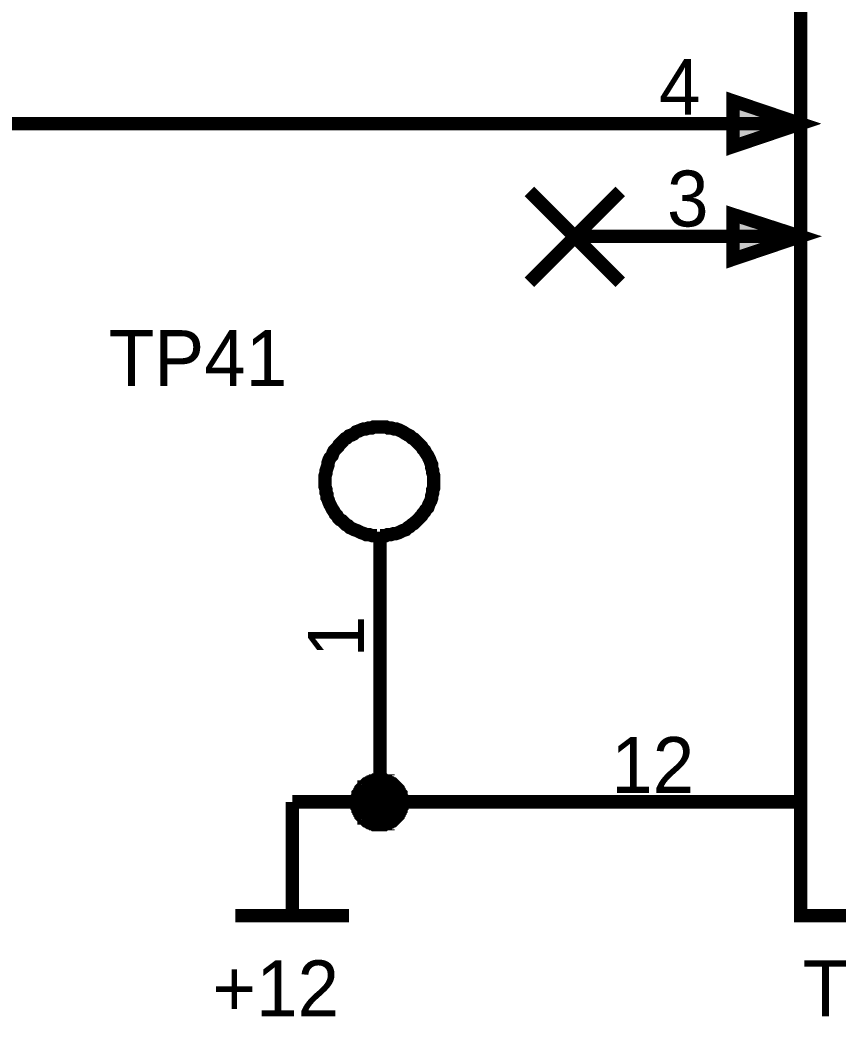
# Model space of a CAD drawing. Header units: millimetres. Extents: x 0 to 800, y 0 to 567.
# Drawn here: x 244.75 to 263.14, y 99.79 to 122.19 of the extents above; entities that cross this region are included whole.
import ezdxf

# ---------------------------------------------------------------- set-up
doc = ezdxf.new("R2010")
doc.units = ezdxf.units.MM
doc.layers.add('Sheet', color=255, linetype='Continuous')

msp = doc.modelspace()

# ---------------------------------------------------------------- linework, layer by layer
at = {"layer": 'Sheet'}
for points, const_width in [([(262.295, 137.64), (282.633, 137.64), (282.633, 102.071), (262.295, 102.071), (262.295, 137.64)], 0.3), ([(262.295, 137.64), (262.295, 102.071), (282.633, 102.071), (282.633, 137.64), (262.295, 137.64), (262.295, 137.64)], 0.0991), ([(260.772, 120.371), (262.295, 119.856), (260.772, 119.341), (260.772, 120.371)], 0.3), ([(260.772, 120.371), (262.295, 119.856), (260.772, 119.341), (260.772, 120.371)], 0.0991), ([(260.772, 117.818), (262.295, 117.325), (260.772, 116.81), (260.772, 117.818)], 0.3), ([(260.772, 117.818), (262.295, 117.325), (260.772, 116.81), (260.772, 117.818)], 0.0991)]:
    msp.add_lwpolyline(points, close=True, dxfattribs=dict(at, const_width=const_width))
for points, const_width in [([(223.522, 119.945), (234.609, 119.945), (234.609, 119.856), (257.233, 119.856)], 0.3), ([(262.295, 119.856), (257.233, 119.856)], 0.3), ([(256.202, 116.294), (258.241, 118.333)], 0.3), ([(256.202, 118.333), (258.241, 116.294)], 0.3), ([(262.295, 117.325), (257.233, 117.325)], 0.3), ([(252.842, 113.047), (252.775, 113.047), (252.708, 113.047), (252.663, 113.024), (252.596, 113.024), (252.529, 113.002), (252.484, 113.002), (252.417, 112.979), (252.372, 112.957), (252.305, 112.935), (252.26, 112.89), (252.215, 112.867), (252.148, 112.845), (252.103, 112.8), (252.058, 112.778), (252.014, 112.733), (251.969, 112.688), (251.924, 112.643), (251.902, 112.599), (251.857, 112.554), (251.812, 112.509), (251.79, 112.464), (251.767, 112.397), (251.722, 112.352), (251.7, 112.307), (251.678, 112.24), (251.678, 112.195), (251.655, 112.128), (251.633, 112.061), (251.633, 112.016), (251.61, 111.949), (251.61, 111.882), (251.61, 111.815)], 0.3), ([(254.052, 111.815), (254.052, 111.882), (254.052, 111.949), (254.03, 112.016), (254.03, 112.061), (254.007, 112.128), (254.007, 112.195), (253.985, 112.24), (253.962, 112.307), (253.94, 112.352), (253.918, 112.397), (253.873, 112.464), (253.85, 112.509), (253.806, 112.554), (253.783, 112.599), (253.738, 112.643), (253.694, 112.688), (253.649, 112.733), (253.604, 112.778), (253.559, 112.8), (253.514, 112.845), (253.47, 112.867), (253.425, 112.89), (253.358, 112.935), (253.313, 112.957), (253.268, 112.979), (253.201, 113.002), (253.156, 113.002), (253.089, 113.024), (253.022, 113.024), (252.977, 113.047), (252.91, 113.047), (252.842, 113.047)], 0.3), ([(251.61, 111.815), (251.61, 111.747), (251.61, 111.703), (251.633, 111.635), (251.633, 111.568), (251.655, 111.523), (251.655, 111.456), (251.678, 111.411), (251.7, 111.344), (251.722, 111.299), (251.745, 111.255), (251.767, 111.21), (251.812, 111.143), (251.834, 111.098), (251.879, 111.053), (251.902, 111.008), (251.946, 110.963), (251.991, 110.941), (252.036, 110.896), (252.081, 110.851), (252.126, 110.829), (252.17, 110.784), (252.215, 110.762), (252.26, 110.74), (252.327, 110.717), (252.372, 110.695), (252.417, 110.672), (252.484, 110.65), (252.529, 110.628), (252.596, 110.628), (252.663, 110.605), (252.708, 110.605), (252.775, 110.605)], 0.3), ([(252.842, 110.605), (252.91, 110.605), (252.977, 110.605), (253.022, 110.628), (253.089, 110.628), (253.156, 110.65), (253.201, 110.65), (253.268, 110.672), (253.313, 110.695), (253.358, 110.717), (253.425, 110.74), (253.47, 110.784), (253.514, 110.807), (253.559, 110.851), (253.604, 110.874), (253.649, 110.919), (253.694, 110.963), (253.738, 111.008), (253.783, 111.053), (253.806, 111.098), (253.85, 111.143), (253.873, 111.187), (253.918, 111.232), (253.94, 111.299), (253.962, 111.344), (253.985, 111.389), (254.007, 111.456), (254.007, 111.501), (254.03, 111.568), (254.03, 111.635), (254.052, 111.68), (254.052, 111.747), (254.052, 111.815)], 0.3), ([(252.842, 110.695), (252.842, 107.178)], 0.3), ([(252.842, 107.178), (252.842, 104.625)], 0.3), ([(252.327, 104.625), (252.327, 104.647), (252.327, 104.669), (252.327, 104.692), (252.327, 104.714), (252.35, 104.737), (252.35, 104.759), (252.35, 104.804), (252.372, 104.826), (252.372, 104.826), (252.394, 104.849), (252.394, 104.871), (252.417, 104.893), (252.417, 104.916), (252.439, 104.938), (252.462, 104.961), (252.484, 104.961), (252.484, 104.983), (252.506, 105.005), (252.529, 105.028), (252.551, 105.028), (252.574, 105.05), (252.596, 105.05), (252.618, 105.073), (252.641, 105.073), (252.663, 105.095), (252.686, 105.095), (252.708, 105.095), (252.73, 105.117), (252.753, 105.117), (252.798, 105.117), (252.82, 105.117), (252.842, 105.117)], 0.3), ([(252.327, 104.625), (252.327, 104.647), (252.327, 104.669), (252.327, 104.692), (252.327, 104.714), (252.35, 104.737), (252.35, 104.759), (252.35, 104.804), (252.372, 104.826), (252.372, 104.826), (252.394, 104.849), (252.394, 104.871), (252.417, 104.893), (252.417, 104.916), (252.439, 104.938), (252.462, 104.961), (252.484, 104.961), (252.484, 104.983), (252.506, 105.005), (252.529, 105.028), (252.551, 105.028), (252.574, 105.05), (252.596, 105.05), (252.618, 105.073), (252.641, 105.073), (252.663, 105.095), (252.686, 105.095), (252.708, 105.095), (252.73, 105.117), (252.753, 105.117), (252.798, 105.117), (252.82, 105.117), (252.842, 105.117)], 0.3), ([(252.327, 104.625), (252.327, 104.647), (252.327, 104.669), (252.327, 104.692), (252.327, 104.714), (252.35, 104.737), (252.35, 104.759), (252.35, 104.804), (252.372, 104.826), (252.372, 104.826), (252.394, 104.849), (252.394, 104.871), (252.417, 104.893), (252.417, 104.916), (252.439, 104.938), (252.462, 104.961), (252.484, 104.961), (252.484, 104.983), (252.506, 105.005), (252.529, 105.028), (252.551, 105.028), (252.574, 105.05), (252.596, 105.05), (252.618, 105.073), (252.641, 105.073), (252.663, 105.095), (252.686, 105.095), (252.708, 105.095), (252.73, 105.117), (252.753, 105.117), (252.798, 105.117), (252.82, 105.117), (252.842, 105.117)], 0.3), ([(252.327, 104.625), (252.327, 104.647), (252.327, 104.669), (252.327, 104.692), (252.327, 104.714), (252.35, 104.737), (252.35, 104.759), (252.35, 104.804), (252.372, 104.826), (252.372, 104.826), (252.394, 104.849), (252.394, 104.871), (252.417, 104.893), (252.417, 104.916), (252.439, 104.938), (252.462, 104.961), (252.484, 104.961), (252.484, 104.983), (252.506, 105.005), (252.529, 105.028), (252.551, 105.028), (252.574, 105.05), (252.596, 105.05), (252.618, 105.073), (252.641, 105.073), (252.663, 105.095), (252.686, 105.095), (252.708, 105.095), (252.73, 105.117), (252.753, 105.117), (252.798, 105.117), (252.82, 105.117), (252.842, 105.117)], 0.3), ([(252.842, 105.117), (252.842, 105.117)], 0.3), ([(252.842, 105.117), (252.865, 105.117), (252.887, 105.117), (252.91, 105.117), (252.932, 105.117), (252.954, 105.095), (252.977, 105.095), (253.022, 105.095), (253.022, 105.073), (253.044, 105.073), (253.066, 105.05), (253.089, 105.05), (253.111, 105.028), (253.134, 105.028), (253.156, 105.005), (253.178, 104.983), (253.201, 104.961), (253.201, 104.961), (253.223, 104.938), (253.246, 104.916), (253.246, 104.893), (253.268, 104.871), (253.268, 104.849), (253.29, 104.826), (253.29, 104.826), (253.313, 104.804), (253.313, 104.759), (253.313, 104.737), (253.335, 104.714), (253.335, 104.692), (253.335, 104.669), (253.335, 104.647), (253.335, 104.625)], 0.3), ([(252.842, 105.117), (252.842, 105.117)], 0.3), ([(252.842, 105.117), (252.865, 105.117), (252.887, 105.117), (252.91, 105.117), (252.932, 105.117), (252.954, 105.095), (252.977, 105.095), (253.022, 105.095), (253.022, 105.073), (253.044, 105.073), (253.066, 105.05), (253.089, 105.05), (253.111, 105.028), (253.134, 105.028), (253.156, 105.005), (253.178, 104.983), (253.201, 104.961), (253.201, 104.961), (253.223, 104.938), (253.246, 104.916), (253.246, 104.893), (253.268, 104.871), (253.268, 104.849), (253.29, 104.826), (253.29, 104.826), (253.313, 104.804), (253.313, 104.759), (253.313, 104.737), (253.335, 104.714), (253.335, 104.692), (253.335, 104.669), (253.335, 104.647), (253.335, 104.625)], 0.3), ([(252.842, 105.117), (252.842, 105.117)], 0.3), ([(252.842, 105.117), (252.865, 105.117), (252.887, 105.117), (252.91, 105.117), (252.932, 105.117), (252.954, 105.095), (252.977, 105.095), (253.022, 105.095), (253.022, 105.073), (253.044, 105.073), (253.066, 105.05), (253.089, 105.05), (253.111, 105.028), (253.134, 105.028), (253.156, 105.005), (253.178, 104.983), (253.201, 104.961), (253.201, 104.961), (253.223, 104.938), (253.246, 104.916), (253.246, 104.893), (253.268, 104.871), (253.268, 104.849), (253.29, 104.826), (253.29, 104.826), (253.313, 104.804), (253.313, 104.759), (253.313, 104.737), (253.335, 104.714), (253.335, 104.692), (253.335, 104.669), (253.335, 104.647), (253.335, 104.625)], 0.3), ([(252.842, 105.117), (252.842, 105.117)], 0.3), ([(252.842, 105.117), (252.865, 105.117), (252.887, 105.117), (252.91, 105.117), (252.932, 105.117), (252.954, 105.095), (252.977, 105.095), (253.022, 105.095), (253.022, 105.073), (253.044, 105.073), (253.066, 105.05), (253.089, 105.05), (253.111, 105.028), (253.134, 105.028), (253.156, 105.005), (253.178, 104.983), (253.201, 104.961), (253.201, 104.961), (253.223, 104.938), (253.246, 104.916), (253.246, 104.893), (253.268, 104.871), (253.268, 104.849), (253.29, 104.826), (253.29, 104.826), (253.313, 104.804), (253.313, 104.759), (253.313, 104.737), (253.335, 104.714), (253.335, 104.692), (253.335, 104.669), (253.335, 104.647), (253.335, 104.625)], 0.3), ([(252.327, 104.625), (252.327, 104.647), (252.327, 104.669), (252.327, 104.692), (252.327, 104.714), (252.35, 104.737), (252.35, 104.759), (252.35, 104.804), (252.372, 104.826), (252.372, 104.826), (252.394, 104.849), (252.394, 104.871), (252.417, 104.893), (252.417, 104.916), (252.439, 104.938), (252.462, 104.961), (252.484, 104.961), (252.484, 104.983), (252.506, 105.005), (252.529, 105.028), (252.551, 105.028), (252.574, 105.05), (252.596, 105.05), (252.618, 105.073), (252.641, 105.073), (252.663, 105.095), (252.686, 105.095), (252.708, 105.095), (252.73, 105.117), (252.753, 105.117), (252.798, 105.117), (252.82, 105.117), (252.842, 105.117)], 0.0991), ([(252.327, 104.625), (252.327, 104.647), (252.327, 104.669), (252.327, 104.692), (252.327, 104.714), (252.35, 104.737), (252.35, 104.759), (252.35, 104.804), (252.372, 104.826), (252.372, 104.826), (252.394, 104.849), (252.394, 104.871), (252.417, 104.893), (252.417, 104.916), (252.439, 104.938), (252.462, 104.961), (252.484, 104.961), (252.484, 104.983), (252.506, 105.005), (252.529, 105.028), (252.551, 105.028), (252.574, 105.05), (252.596, 105.05), (252.618, 105.073), (252.641, 105.073), (252.663, 105.095), (252.686, 105.095), (252.708, 105.095), (252.73, 105.117), (252.753, 105.117), (252.798, 105.117), (252.82, 105.117), (252.842, 105.117)], 0.0991), ([(252.327, 104.625), (252.327, 104.647), (252.327, 104.669), (252.327, 104.692), (252.327, 104.714), (252.35, 104.737), (252.35, 104.759), (252.35, 104.804), (252.372, 104.826), (252.372, 104.826), (252.394, 104.849), (252.394, 104.871), (252.417, 104.893), (252.417, 104.916), (252.439, 104.938), (252.462, 104.961), (252.484, 104.961), (252.484, 104.983), (252.506, 105.005), (252.529, 105.028), (252.551, 105.028), (252.574, 105.05), (252.596, 105.05), (252.618, 105.073), (252.641, 105.073), (252.663, 105.095), (252.686, 105.095), (252.708, 105.095), (252.73, 105.117), (252.753, 105.117), (252.798, 105.117), (252.82, 105.117), (252.842, 105.117)], 0.0991), ([(252.327, 104.625), (252.327, 104.647), (252.327, 104.669), (252.327, 104.692), (252.327, 104.714), (252.35, 104.737), (252.35, 104.759), (252.35, 104.804), (252.372, 104.826), (252.372, 104.826), (252.394, 104.849), (252.394, 104.871), (252.417, 104.893), (252.417, 104.916), (252.439, 104.938), (252.462, 104.961), (252.484, 104.961), (252.484, 104.983), (252.506, 105.005), (252.529, 105.028), (252.551, 105.028), (252.574, 105.05), (252.596, 105.05), (252.618, 105.073), (252.641, 105.073), (252.663, 105.095), (252.686, 105.095), (252.708, 105.095), (252.73, 105.117), (252.753, 105.117), (252.798, 105.117), (252.82, 105.117), (252.842, 105.117)], 0.0991), ([(252.842, 105.117), (252.842, 105.117)], 0.0991), ([(252.842, 105.117), (252.865, 105.117), (252.887, 105.117), (252.91, 105.117), (252.932, 105.117), (252.954, 105.095), (252.977, 105.095), (253.022, 105.095), (253.022, 105.073), (253.044, 105.073), (253.066, 105.05), (253.089, 105.05), (253.111, 105.028), (253.134, 105.028), (253.156, 105.005), (253.178, 104.983), (253.201, 104.961), (253.201, 104.961), (253.223, 104.938), (253.246, 104.916), (253.246, 104.893), (253.268, 104.871), (253.268, 104.849), (253.29, 104.826), (253.29, 104.826), (253.313, 104.804), (253.313, 104.759), (253.313, 104.737), (253.335, 104.714), (253.335, 104.692), (253.335, 104.669), (253.335, 104.647), (253.335, 104.625)], 0.0991), ([(252.842, 105.117), (252.842, 105.117)], 0.0991), ([(252.842, 105.117), (252.865, 105.117), (252.887, 105.117), (252.91, 105.117), (252.932, 105.117), (252.954, 105.095), (252.977, 105.095), (253.022, 105.095), (253.022, 105.073), (253.044, 105.073), (253.066, 105.05), (253.089, 105.05), (253.111, 105.028), (253.134, 105.028), (253.156, 105.005), (253.178, 104.983), (253.201, 104.961), (253.201, 104.961), (253.223, 104.938), (253.246, 104.916), (253.246, 104.893), (253.268, 104.871), (253.268, 104.849), (253.29, 104.826), (253.29, 104.826), (253.313, 104.804), (253.313, 104.759), (253.313, 104.737), (253.335, 104.714), (253.335, 104.692), (253.335, 104.669), (253.335, 104.647), (253.335, 104.625)], 0.0991), ([(252.842, 105.117), (252.842, 105.117)], 0.0991), ([(252.842, 105.117), (252.865, 105.117), (252.887, 105.117), (252.91, 105.117), (252.932, 105.117), (252.954, 105.095), (252.977, 105.095), (253.022, 105.095), (253.022, 105.073), (253.044, 105.073), (253.066, 105.05), (253.089, 105.05), (253.111, 105.028), (253.134, 105.028), (253.156, 105.005), (253.178, 104.983), (253.201, 104.961), (253.201, 104.961), (253.223, 104.938), (253.246, 104.916), (253.246, 104.893), (253.268, 104.871), (253.268, 104.849), (253.29, 104.826), (253.29, 104.826), (253.313, 104.804), (253.313, 104.759), (253.313, 104.737), (253.335, 104.714), (253.335, 104.692), (253.335, 104.669), (253.335, 104.647), (253.335, 104.625)], 0.0991), ([(252.842, 105.117), (252.842, 105.117)], 0.0991), ([(252.842, 105.117), (252.865, 105.117), (252.887, 105.117), (252.91, 105.117), (252.932, 105.117), (252.954, 105.095), (252.977, 105.095), (253.022, 105.095), (253.022, 105.073), (253.044, 105.073), (253.066, 105.05), (253.089, 105.05), (253.111, 105.028), (253.134, 105.028), (253.156, 105.005), (253.178, 104.983), (253.201, 104.961), (253.201, 104.961), (253.223, 104.938), (253.246, 104.916), (253.246, 104.893), (253.268, 104.871), (253.268, 104.849), (253.29, 104.826), (253.29, 104.826), (253.313, 104.804), (253.313, 104.759), (253.313, 104.737), (253.335, 104.714), (253.335, 104.692), (253.335, 104.669), (253.335, 104.647), (253.335, 104.625)], 0.0991), ([(250.871, 104.625), (250.871, 102.071)], 0.3), ([(250.871, 104.625), (252.842, 104.625), (257.233, 104.625)], 0.3), ([(252.842, 104.109), (252.82, 104.109), (252.798, 104.109), (252.753, 104.109), (252.73, 104.109), (252.708, 104.132), (252.686, 104.132), (252.663, 104.132), (252.641, 104.154), (252.618, 104.154), (252.596, 104.177), (252.574, 104.177), (252.551, 104.199), (252.529, 104.199), (252.506, 104.221), (252.484, 104.244), (252.484, 104.266), (252.462, 104.266), (252.439, 104.289), (252.417, 104.311), (252.417, 104.333), (252.394, 104.356), (252.394, 104.378), (252.372, 104.401), (252.372, 104.423), (252.35, 104.445), (252.35, 104.468), (252.35, 104.49), (252.327, 104.513), (252.327, 104.535), (252.327, 104.58), (252.327, 104.602), (252.327, 104.625)], 0.3), ([(252.327, 104.625), (252.327, 104.625)], 0.3), ([(252.842, 104.109), (252.82, 104.109), (252.798, 104.109), (252.753, 104.109), (252.73, 104.109), (252.708, 104.132), (252.686, 104.132), (252.663, 104.132), (252.641, 104.154), (252.618, 104.154), (252.596, 104.177), (252.574, 104.177), (252.551, 104.199), (252.529, 104.199), (252.506, 104.221), (252.484, 104.244), (252.484, 104.266), (252.462, 104.266), (252.439, 104.289), (252.417, 104.311), (252.417, 104.333), (252.394, 104.356), (252.394, 104.378), (252.372, 104.401), (252.372, 104.423), (252.35, 104.445), (252.35, 104.468), (252.35, 104.49), (252.327, 104.513), (252.327, 104.535), (252.327, 104.58), (252.327, 104.602), (252.327, 104.625)], 0.3), ([(252.327, 104.625), (252.327, 104.625)], 0.3), ([(252.842, 104.109), (252.82, 104.109), (252.798, 104.109), (252.753, 104.109), (252.73, 104.109), (252.708, 104.132), (252.686, 104.132), (252.663, 104.132), (252.641, 104.154), (252.618, 104.154), (252.596, 104.177), (252.574, 104.177), (252.551, 104.199), (252.529, 104.199), (252.506, 104.221), (252.484, 104.244), (252.484, 104.266), (252.462, 104.266), (252.439, 104.289), (252.417, 104.311), (252.417, 104.333), (252.394, 104.356), (252.394, 104.378), (252.372, 104.401), (252.372, 104.423), (252.35, 104.445), (252.35, 104.468), (252.35, 104.49), (252.327, 104.513), (252.327, 104.535), (252.327, 104.58), (252.327, 104.602), (252.327, 104.625)], 0.3), ([(252.327, 104.625), (252.327, 104.625)], 0.3), ([(252.842, 104.109), (252.82, 104.109), (252.798, 104.109), (252.753, 104.109), (252.73, 104.109), (252.708, 104.132), (252.686, 104.132), (252.663, 104.132), (252.641, 104.154), (252.618, 104.154), (252.596, 104.177), (252.574, 104.177), (252.551, 104.199), (252.529, 104.199), (252.506, 104.221), (252.484, 104.244), (252.484, 104.266), (252.462, 104.266), (252.439, 104.289), (252.417, 104.311), (252.417, 104.333), (252.394, 104.356), (252.394, 104.378), (252.372, 104.401), (252.372, 104.423), (252.35, 104.445), (252.35, 104.468), (252.35, 104.49), (252.327, 104.513), (252.327, 104.535), (252.327, 104.58), (252.327, 104.602), (252.327, 104.625)], 0.3), ([(252.327, 104.625), (252.327, 104.625)], 0.3), ([(252.842, 104.109), (252.82, 104.109), (252.798, 104.109), (252.753, 104.109), (252.73, 104.109), (252.708, 104.132), (252.686, 104.132), (252.663, 104.132), (252.641, 104.154), (252.618, 104.154), (252.596, 104.177), (252.574, 104.177), (252.551, 104.199), (252.529, 104.199), (252.506, 104.221), (252.484, 104.244), (252.484, 104.266), (252.462, 104.266), (252.439, 104.289), (252.417, 104.311), (252.417, 104.333), (252.394, 104.356), (252.394, 104.378), (252.372, 104.401), (252.372, 104.423), (252.35, 104.445), (252.35, 104.468), (252.35, 104.49), (252.327, 104.513), (252.327, 104.535), (252.327, 104.58), (252.327, 104.602), (252.327, 104.625)], 0.0991), ([(252.327, 104.625), (252.327, 104.625)], 0.0991), ([(252.842, 104.109), (252.82, 104.109), (252.798, 104.109), (252.753, 104.109), (252.73, 104.109), (252.708, 104.132), (252.686, 104.132), (252.663, 104.132), (252.641, 104.154), (252.618, 104.154), (252.596, 104.177), (252.574, 104.177), (252.551, 104.199), (252.529, 104.199), (252.506, 104.221), (252.484, 104.244), (252.484, 104.266), (252.462, 104.266), (252.439, 104.289), (252.417, 104.311), (252.417, 104.333), (252.394, 104.356), (252.394, 104.378), (252.372, 104.401), (252.372, 104.423), (252.35, 104.445), (252.35, 104.468), (252.35, 104.49), (252.327, 104.513), (252.327, 104.535), (252.327, 104.58), (252.327, 104.602), (252.327, 104.625)], 0.0991), ([(252.327, 104.625), (252.327, 104.625)], 0.0991), ([(252.842, 104.109), (252.82, 104.109), (252.798, 104.109), (252.753, 104.109), (252.73, 104.109), (252.708, 104.132), (252.686, 104.132), (252.663, 104.132), (252.641, 104.154), (252.618, 104.154), (252.596, 104.177), (252.574, 104.177), (252.551, 104.199), (252.529, 104.199), (252.506, 104.221), (252.484, 104.244), (252.484, 104.266), (252.462, 104.266), (252.439, 104.289), (252.417, 104.311), (252.417, 104.333), (252.394, 104.356), (252.394, 104.378), (252.372, 104.401), (252.372, 104.423), (252.35, 104.445), (252.35, 104.468), (252.35, 104.49), (252.327, 104.513), (252.327, 104.535), (252.327, 104.58), (252.327, 104.602), (252.327, 104.625)], 0.0991), ([(252.327, 104.625), (252.327, 104.625)], 0.0991), ([(252.842, 104.109), (252.82, 104.109), (252.798, 104.109), (252.753, 104.109), (252.73, 104.109), (252.708, 104.132), (252.686, 104.132), (252.663, 104.132), (252.641, 104.154), (252.618, 104.154), (252.596, 104.177), (252.574, 104.177), (252.551, 104.199), (252.529, 104.199), (252.506, 104.221), (252.484, 104.244), (252.484, 104.266), (252.462, 104.266), (252.439, 104.289), (252.417, 104.311), (252.417, 104.333), (252.394, 104.356), (252.394, 104.378), (252.372, 104.401), (252.372, 104.423), (252.35, 104.445), (252.35, 104.468), (252.35, 104.49), (252.327, 104.513), (252.327, 104.535), (252.327, 104.58), (252.327, 104.602), (252.327, 104.625)], 0.0991), ([(252.327, 104.625), (252.327, 104.625)], 0.0991), ([(253.335, 104.625), (253.335, 104.602), (253.335, 104.58), (253.335, 104.535), (253.335, 104.513), (253.313, 104.49), (253.313, 104.468), (253.313, 104.445), (253.29, 104.423), (253.29, 104.401), (253.268, 104.378), (253.268, 104.356), (253.246, 104.333), (253.246, 104.311), (253.223, 104.289), (253.201, 104.266), (253.201, 104.266), (253.178, 104.244), (253.156, 104.221), (253.134, 104.199), (253.111, 104.199), (253.089, 104.177), (253.066, 104.177), (253.044, 104.154), (253.022, 104.154), (253.022, 104.132), (252.977, 104.132), (252.954, 104.132), (252.932, 104.109), (252.91, 104.109), (252.887, 104.109), (252.865, 104.109), (252.842, 104.109)], 0.3), ([(253.335, 104.625), (253.335, 104.602), (253.335, 104.58), (253.335, 104.535), (253.335, 104.513), (253.313, 104.49), (253.313, 104.468), (253.313, 104.445), (253.29, 104.423), (253.29, 104.401), (253.268, 104.378), (253.268, 104.356), (253.246, 104.333), (253.246, 104.311), (253.223, 104.289), (253.201, 104.266), (253.201, 104.266), (253.178, 104.244), (253.156, 104.221), (253.134, 104.199), (253.111, 104.199), (253.089, 104.177), (253.066, 104.177), (253.044, 104.154), (253.022, 104.154), (253.022, 104.132), (252.977, 104.132), (252.954, 104.132), (252.932, 104.109), (252.91, 104.109), (252.887, 104.109), (252.865, 104.109), (252.842, 104.109)], 0.3), ([(253.335, 104.625), (253.335, 104.602), (253.335, 104.58), (253.335, 104.535), (253.335, 104.513), (253.313, 104.49), (253.313, 104.468), (253.313, 104.445), (253.29, 104.423), (253.29, 104.401), (253.268, 104.378), (253.268, 104.356), (253.246, 104.333), (253.246, 104.311), (253.223, 104.289), (253.201, 104.266), (253.201, 104.266), (253.178, 104.244), (253.156, 104.221), (253.134, 104.199), (253.111, 104.199), (253.089, 104.177), (253.066, 104.177), (253.044, 104.154), (253.022, 104.154), (253.022, 104.132), (252.977, 104.132), (252.954, 104.132), (252.932, 104.109), (252.91, 104.109), (252.887, 104.109), (252.865, 104.109), (252.842, 104.109)], 0.3), ([(253.335, 104.625), (253.335, 104.602), (253.335, 104.58), (253.335, 104.535), (253.335, 104.513), (253.313, 104.49), (253.313, 104.468), (253.313, 104.445), (253.29, 104.423), (253.29, 104.401), (253.268, 104.378), (253.268, 104.356), (253.246, 104.333), (253.246, 104.311), (253.223, 104.289), (253.201, 104.266), (253.201, 104.266), (253.178, 104.244), (253.156, 104.221), (253.134, 104.199), (253.111, 104.199), (253.089, 104.177), (253.066, 104.177), (253.044, 104.154), (253.022, 104.154), (253.022, 104.132), (252.977, 104.132), (252.954, 104.132), (252.932, 104.109), (252.91, 104.109), (252.887, 104.109), (252.865, 104.109), (252.842, 104.109)], 0.3), ([(253.335, 104.625), (253.335, 104.602), (253.335, 104.58), (253.335, 104.535), (253.335, 104.513), (253.313, 104.49), (253.313, 104.468), (253.313, 104.445), (253.29, 104.423), (253.29, 104.401), (253.268, 104.378), (253.268, 104.356), (253.246, 104.333), (253.246, 104.311), (253.223, 104.289), (253.201, 104.266), (253.201, 104.266), (253.178, 104.244), (253.156, 104.221), (253.134, 104.199), (253.111, 104.199), (253.089, 104.177), (253.066, 104.177), (253.044, 104.154), (253.022, 104.154), (253.022, 104.132), (252.977, 104.132), (252.954, 104.132), (252.932, 104.109), (252.91, 104.109), (252.887, 104.109), (252.865, 104.109), (252.842, 104.109)], 0.0991), ([(253.335, 104.625), (253.335, 104.602), (253.335, 104.58), (253.335, 104.535), (253.335, 104.513), (253.313, 104.49), (253.313, 104.468), (253.313, 104.445), (253.29, 104.423), (253.29, 104.401), (253.268, 104.378), (253.268, 104.356), (253.246, 104.333), (253.246, 104.311), (253.223, 104.289), (253.201, 104.266), (253.201, 104.266), (253.178, 104.244), (253.156, 104.221), (253.134, 104.199), (253.111, 104.199), (253.089, 104.177), (253.066, 104.177), (253.044, 104.154), (253.022, 104.154), (253.022, 104.132), (252.977, 104.132), (252.954, 104.132), (252.932, 104.109), (252.91, 104.109), (252.887, 104.109), (252.865, 104.109), (252.842, 104.109)], 0.0991), ([(253.335, 104.625), (253.335, 104.602), (253.335, 104.58), (253.335, 104.535), (253.335, 104.513), (253.313, 104.49), (253.313, 104.468), (253.313, 104.445), (253.29, 104.423), (253.29, 104.401), (253.268, 104.378), (253.268, 104.356), (253.246, 104.333), (253.246, 104.311), (253.223, 104.289), (253.201, 104.266), (253.201, 104.266), (253.178, 104.244), (253.156, 104.221), (253.134, 104.199), (253.111, 104.199), (253.089, 104.177), (253.066, 104.177), (253.044, 104.154), (253.022, 104.154), (253.022, 104.132), (252.977, 104.132), (252.954, 104.132), (252.932, 104.109), (252.91, 104.109), (252.887, 104.109), (252.865, 104.109), (252.842, 104.109)], 0.0991), ([(253.335, 104.625), (253.335, 104.602), (253.335, 104.58), (253.335, 104.535), (253.335, 104.513), (253.313, 104.49), (253.313, 104.468), (253.313, 104.445), (253.29, 104.423), (253.29, 104.401), (253.268, 104.378), (253.268, 104.356), (253.246, 104.333), (253.246, 104.311), (253.223, 104.289), (253.201, 104.266), (253.201, 104.266), (253.178, 104.244), (253.156, 104.221), (253.134, 104.199), (253.111, 104.199), (253.089, 104.177), (253.066, 104.177), (253.044, 104.154), (253.022, 104.154), (253.022, 104.132), (252.977, 104.132), (252.954, 104.132), (252.932, 104.109), (252.91, 104.109), (252.887, 104.109), (252.865, 104.109), (252.842, 104.109)], 0.0991), ([(253.335, 104.625), (253.335, 104.625), (253.335, 104.625), (253.335, 104.625), (253.335, 104.625), (253.335, 104.625), (253.335, 104.625), (253.335, 104.625), (253.335, 104.625), (253.335, 104.625), (253.335, 104.625), (253.335, 104.625), (253.335, 104.625), (253.335, 104.625), (253.335, 104.625), (253.335, 104.625), (253.335, 104.625), (253.335, 104.625), (253.335, 104.625), (253.335, 104.625), (253.335, 104.625), (253.335, 104.625), (253.335, 104.625), (253.335, 104.625), (253.335, 104.625), (253.335, 104.625), (253.335, 104.625), (253.335, 104.625), (253.335, 104.625), (253.335, 104.625), (253.335, 104.625), (253.335, 104.625), (253.335, 104.625)], 0.3), ([(253.335, 104.625), (253.335, 104.625)], 0.3), ([(253.335, 104.625), (253.335, 104.625), (253.335, 104.625), (253.335, 104.625), (253.335, 104.625), (253.335, 104.625), (253.335, 104.625), (253.335, 104.625), (253.335, 104.625), (253.335, 104.625), (253.335, 104.625), (253.335, 104.625), (253.335, 104.625), (253.335, 104.625), (253.335, 104.625), (253.335, 104.625), (253.335, 104.625), (253.335, 104.625), (253.335, 104.625), (253.335, 104.625), (253.335, 104.625), (253.335, 104.625), (253.335, 104.625), (253.335, 104.625), (253.335, 104.625), (253.335, 104.625), (253.335, 104.625), (253.335, 104.625), (253.335, 104.625), (253.335, 104.625), (253.335, 104.625), (253.335, 104.625), (253.335, 104.625)], 0.3), ([(253.335, 104.625), (253.335, 104.625)], 0.3), ([(253.335, 104.625), (253.335, 104.625), (253.335, 104.625), (253.335, 104.625), (253.335, 104.625), (253.335, 104.625), (253.335, 104.625), (253.335, 104.625), (253.335, 104.625), (253.335, 104.625), (253.335, 104.625), (253.335, 104.625), (253.335, 104.625), (253.335, 104.625), (253.335, 104.625), (253.335, 104.625), (253.335, 104.625), (253.335, 104.625), (253.335, 104.625), (253.335, 104.625), (253.335, 104.625), (253.335, 104.625), (253.335, 104.625), (253.335, 104.625), (253.335, 104.625), (253.335, 104.625), (253.335, 104.625), (253.335, 104.625), (253.335, 104.625), (253.335, 104.625), (253.335, 104.625), (253.335, 104.625), (253.335, 104.625)], 0.3), ([(253.335, 104.625), (253.335, 104.625)], 0.3), ([(253.335, 104.625), (253.335, 104.625), (253.335, 104.625), (253.335, 104.625), (253.335, 104.625), (253.335, 104.625), (253.335, 104.625), (253.335, 104.625), (253.335, 104.625), (253.335, 104.625), (253.335, 104.625), (253.335, 104.625), (253.335, 104.625), (253.335, 104.625), (253.335, 104.625), (253.335, 104.625), (253.335, 104.625), (253.335, 104.625), (253.335, 104.625), (253.335, 104.625), (253.335, 104.625), (253.335, 104.625), (253.335, 104.625), (253.335, 104.625), (253.335, 104.625), (253.335, 104.625), (253.335, 104.625), (253.335, 104.625), (253.335, 104.625), (253.335, 104.625), (253.335, 104.625), (253.335, 104.625), (253.335, 104.625)], 0.3), ([(253.335, 104.625), (253.335, 104.625)], 0.3), ([(253.335, 104.625), (253.335, 104.625), (253.335, 104.625), (253.335, 104.625), (253.335, 104.625), (253.335, 104.625), (253.335, 104.625), (253.335, 104.625), (253.335, 104.625), (253.335, 104.625), (253.335, 104.625), (253.335, 104.625), (253.335, 104.625), (253.335, 104.625), (253.335, 104.625), (253.335, 104.625), (253.335, 104.625), (253.335, 104.625), (253.335, 104.625), (253.335, 104.625), (253.335, 104.625), (253.335, 104.625), (253.335, 104.625), (253.335, 104.625), (253.335, 104.625), (253.335, 104.625), (253.335, 104.625), (253.335, 104.625), (253.335, 104.625), (253.335, 104.625), (253.335, 104.625), (253.335, 104.625), (253.335, 104.625)], 0.0991), ([(253.335, 104.625), (253.335, 104.625)], 0.0991), ([(253.335, 104.625), (253.335, 104.625), (253.335, 104.625), (253.335, 104.625), (253.335, 104.625), (253.335, 104.625), (253.335, 104.625), (253.335, 104.625), (253.335, 104.625), (253.335, 104.625), (253.335, 104.625), (253.335, 104.625), (253.335, 104.625), (253.335, 104.625), (253.335, 104.625), (253.335, 104.625), (253.335, 104.625), (253.335, 104.625), (253.335, 104.625), (253.335, 104.625), (253.335, 104.625), (253.335, 104.625), (253.335, 104.625), (253.335, 104.625), (253.335, 104.625), (253.335, 104.625), (253.335, 104.625), (253.335, 104.625), (253.335, 104.625), (253.335, 104.625), (253.335, 104.625), (253.335, 104.625), (253.335, 104.625)], 0.0991), ([(253.335, 104.625), (253.335, 104.625)], 0.0991), ([(253.335, 104.625), (253.335, 104.625), (253.335, 104.625), (253.335, 104.625), (253.335, 104.625), (253.335, 104.625), (253.335, 104.625), (253.335, 104.625), (253.335, 104.625), (253.335, 104.625), (253.335, 104.625), (253.335, 104.625), (253.335, 104.625), (253.335, 104.625), (253.335, 104.625), (253.335, 104.625), (253.335, 104.625), (253.335, 104.625), (253.335, 104.625), (253.335, 104.625), (253.335, 104.625), (253.335, 104.625), (253.335, 104.625), (253.335, 104.625), (253.335, 104.625), (253.335, 104.625), (253.335, 104.625), (253.335, 104.625), (253.335, 104.625), (253.335, 104.625), (253.335, 104.625), (253.335, 104.625), (253.335, 104.625)], 0.0991), ([(253.335, 104.625), (253.335, 104.625)], 0.0991), ([(253.335, 104.625), (253.335, 104.625), (253.335, 104.625), (253.335, 104.625), (253.335, 104.625), (253.335, 104.625), (253.335, 104.625), (253.335, 104.625), (253.335, 104.625), (253.335, 104.625), (253.335, 104.625), (253.335, 104.625), (253.335, 104.625), (253.335, 104.625), (253.335, 104.625), (253.335, 104.625), (253.335, 104.625), (253.335, 104.625), (253.335, 104.625), (253.335, 104.625), (253.335, 104.625), (253.335, 104.625), (253.335, 104.625), (253.335, 104.625), (253.335, 104.625), (253.335, 104.625), (253.335, 104.625), (253.335, 104.625), (253.335, 104.625), (253.335, 104.625), (253.335, 104.625), (253.335, 104.625), (253.335, 104.625)], 0.0991), ([(253.335, 104.625), (253.335, 104.625)], 0.0991), ([(262.295, 104.625), (257.233, 104.625)], 0.3), ([(249.594, 102.071), (252.148, 102.071)], 0.3)]:
    msp.add_lwpolyline(points, dxfattribs=dict(at, const_width=const_width))
at = {"layer": 'Sheet', "const_width": 0.508}
msp.add_lwpolyline([(252.574, 104.623, 1), (253.082, 104.623, 1)], format="xyb", close=True, dxfattribs=at)
at = {"layer": 'Sheet'}
for points in [[(260.719, 119.286), (262.449, 119.863), (260.719, 120.44)], [(260.719, 116.746), (262.449, 117.323), (260.719, 117.9)]]:
    msp.add_solid(points, dxfattribs=at)

# ---------------------------------------------------------------- texts
for s, height, p in [('4', 1.254, (259.114, 120.057)), ('3', 1.254, (259.293, 117.549)), ('TP41', 1.2543, (246.75, 113.965)), ('12', 1.2543, (258.039, 104.826)), ('+12', 1.2543, (249.079, 99.809)), ('TL494ID', 1.2543, (262.34, 99.809))]:
    msp.add_text(s, height=height, dxfattribs=at).set_placement(p)
msp.add_text('1', height=1.254, rotation=90, dxfattribs=at).set_placement((252.484, 107.872))

doc.saveas('drawing.dxf')
